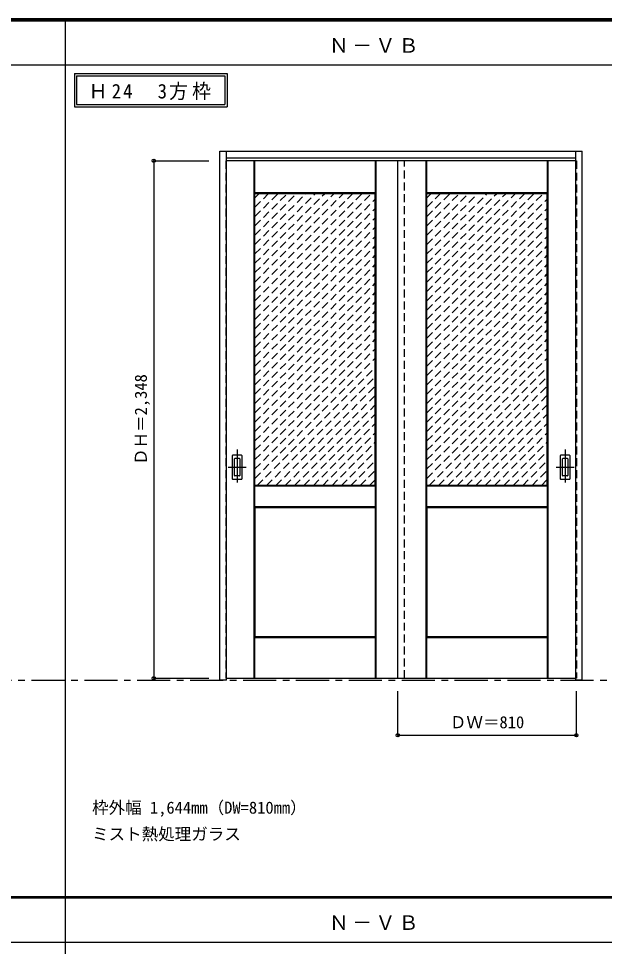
# Model space of a CAD drawing. Units: millimetres, scale not verified. Extents: x -6000 to 5700, y -4307 to 4260.
# Drawn here: x -2909 to -250, y -36 to 4175 of the extents above; entities that cross this region are included whole.
import ezdxf
from ezdxf.enums import TextEntityAlignment as Align

# ---------------------------------------------------------------- set-up
doc = ezdxf.new("R2010")
doc.units = ezdxf.units.MM
doc.header["$LTSCALE"] = 30
doc.header["$PDMODE"] = 32
doc.header["$PDSIZE"] = 15
doc.linetypes.add('CHAIN1', pattern=[8, 5, -1, 1, -1])
doc.linetypes.add('DASHED1', pattern=[1.8, 1.2, -0.6])
for name, color, linetype in [('0-1_通り芯', 4, 'CHAIN1'), ('0-2_扉', 4, 'DASHED1'), ('0-3_仕上げ', 7, 'Continuous'), ('0-4_枠', 3, 'Continuous'), ('0-6_引手', 3, 'Continuous'), ('0-A_文字', 7, 'Continuous'), ('0-B_寸法', 4, 'Continuous'), ('0-C_ハッチ', 4, 'DASHED1'), ('F-1_枠', 6, 'Continuous')]:
    doc.layers.add(name, color=color, linetype=linetype)
doc.styles.add('ＭＳ ゴシック', font='')
doc.styles.get('ＭＳ ゴシック').set_extended_font_data('MS Gothic')

msp = doc.modelspace()

# ---------------------------------------------------------------- linework, layer by layer
at = {"layer": '0-1_通り芯'}
for p, q in [((-1917, 2220), (-1917, 2058)), ((-429, 2220), (-429, 2058)), ((-1958, 2139), (-1876, 2139)), ((-470, 2139), (-388, 2139))]:
    msp.add_line(p, q, dxfattribs=at)
at = {"layer": '0-1_通り芯', "color": 7}
msp.add_line((-5490, 1173), (5690, 1173), dxfattribs=at)
at = {"layer": '0-2_扉'}
for p, q in [((-1968, 3529.5), (-1968, 1181.5)), ((-1965, 3529.5), (-1968, 3529.5)), ((-1158, 1181.5), (-1158, 3529.5)), ((-381, 3529.5), (-378, 3529.5)), ((-378, 3529.5), (-378, 1181.5)), ((-1968, 1181.5), (-1965, 1181.5)), ((-378, 1181.5), (-381, 1181.5))]:
    msp.add_line(p, q, dxfattribs=at)
at = {"layer": '0-2_扉', "color": 3, "linetype": 'Continuous'}
for p, q in [((-381, 3529.5), (-1965, 3529.5)), ((-1188, 1181.5), (-1188, 3529.5)), ((-1965, 1181.5), (-381, 1181.5))]:
    msp.add_line(p, q, dxfattribs=at)
at = {"layer": '0-3_仕上げ'}
for p, q in [((-1840, 1181.5), (-1840, 3529.5)), ((-1838.5, 3382), (-1838.5, 3529.5)), ((-1837, 3383.5), (-1837, 3529.5)), ((-1289, 3383.5), (-1289, 3529.5)), ((-1287.5, 3382), (-1287.5, 3529.5)), ((-1286, 1181.5), (-1286, 3529.5)), ((-1060, 1181.5), (-1060, 3529.5)), ((-1058.5, 3382), (-1058.5, 3529.5)), ((-1057, 3383.5), (-1057, 3529.5)), ((-509, 3383.5), (-509, 3529.5)), ((-507.5, 3382), (-507.5, 3529.5)), ((-506, 1181.5), (-506, 3529.5)), ((-1836, 3379.5), (-1838.5, 3382)), ((-1056, 3379.5), (-1058.5, 3382)), ((-1838.5, 1959), (-1838.5, 2054)), ((-1837, 1960.5), (-1837, 2052.5)), ((-1289, 2052.5), (-1837, 2052.5)), ((-1290, 2056.5), (-1287.5, 2054)), ((-1289, 2052.5), (-1287.5, 2054)), ((-1289, 1960.5), (-1289, 2052.5)), ((-1287.5, 1959), (-1287.5, 2054)), ((-1058.5, 1959), (-1058.5, 2054)), ((-1057, 1960.5), (-1057, 2052.5)), ((-509, 2052.5), (-1057, 2052.5)), ((-510, 2056.5), (-507.5, 2054)), ((-509, 2052.5), (-507.5, 2054)), ((-509, 1960.5), (-509, 2052.5)), ((-507.5, 1959), (-507.5, 2054)), ((-1837, 1960.5), (-1838.5, 1959)), ((-1836, 1956.5), (-1838.5, 1959)), ((-1837, 1960.5), (-1289, 1960.5)), ((-1057, 1960.5), (-1058.5, 1959)), ((-1056, 1956.5), (-1058.5, 1959)), ((-1057, 1960.5), (-509, 1960.5)), ((-1838.5, 1181.5), (-1838.5, 1367)), ((-1837, 1181.5), (-1837, 1365.5)), ((-1289, 1365.5), (-1837, 1365.5)), ((-1290, 1369.5), (-1287.5, 1367)), ((-1289, 1365.5), (-1287.5, 1367)), ((-1289, 1181.5), (-1289, 1365.5)), ((-1287.5, 1181.5), (-1287.5, 1367)), ((-1058.5, 1181.5), (-1058.5, 1367)), ((-1057, 1181.5), (-1057, 1365.5)), ((-509, 1365.5), (-1057, 1365.5)), ((-510, 1369.5), (-507.5, 1367)), ((-509, 1365.5), (-507.5, 1367)), ((-509, 1181.5), (-509, 1365.5)), ((-507.5, 1181.5), (-507.5, 1367))]:
    msp.add_line(p, q, dxfattribs=at)
at = {"layer": '0-3_仕上げ', "color": 3}
for p, q in [((-1836, 2056.5), (-1836, 3379.5)), ((-1290, 3379.5), (-1836, 3379.5)), ((-1290, 2056.5), (-1290, 3379.5)), ((-1056, 2056.5), (-1056, 3379.5)), ((-510, 3379.5), (-1056, 3379.5)), ((-510, 2056.5), (-510, 3379.5)), ((-1290, 2056.5), (-1836, 2056.5)), ((-510, 2056.5), (-1056, 2056.5)), ((-1836, 1956.5), (-1836, 1369.5)), ((-1056, 1956.5), (-1056, 1369.5)), ((-1290, 1369.5), (-1836, 1369.5)), ((-510, 1369.5), (-1056, 1369.5))]:
    msp.add_line(p, q, dxfattribs=at)
at = {"layer": '0-3_仕上げ'}
for points in [[(-1289, 3383.5), (-1837, 3383.5), (-1838.5, 3382)], [(-1289, 3383.5), (-1287.5, 3382), (-1290, 3379.5)], [(-509, 3383.5), (-1057, 3383.5), (-1058.5, 3382)], [(-509, 3383.5), (-507.5, 3382), (-510, 3379.5)], [(-1837, 2052.5), (-1838.5, 2054), (-1836, 2056.5)], [(-1057, 2052.5), (-1058.5, 2054), (-1056, 2056.5)], [(-1289, 1960.5), (-1287.5, 1959), (-1290, 1956.5)], [(-509, 1960.5), (-507.5, 1959), (-510, 1956.5)], [(-1837, 1365.5), (-1838.5, 1367), (-1836, 1369.5)], [(-1057, 1365.5), (-1058.5, 1367), (-1056, 1369.5)]]:
    msp.add_lwpolyline(points, dxfattribs=at)
at = {"layer": '0-3_仕上げ', "color": 3}
for points in [[(-1836, 1956.5), (-1290, 1956.5), (-1290, 1369.5)], [(-1056, 1956.5), (-510, 1956.5), (-510, 1369.5)]]:
    msp.add_lwpolyline(points, dxfattribs=at)
at = {"layer": '0-4_枠'}
for p, q in [((-1995, 1173), (-1995, 3573)), ((-1995, 3573), (-351, 3573)), ((-1965, 1173), (-1965, 3573)), ((-1965, 3543), (-381, 3543)), ((-381, 1182.04), (-381, 3573)), ((-351, 1173), (-351, 3573)), ((-381, 1181.7), (-381, 1182.04)), ((-1965, 1173), (-1995, 1173))]:
    msp.add_line(p, q, dxfattribs=at)
msp.add_lwpolyline([(-351, 1173), (-381, 1173), (-381, 1181.7)], dxfattribs=at)
at = {"layer": '0-6_引手'}
for p, q in [((-1938, 2085.5), (-1938, 2192.5)), ((-1897.5, 2194), (-1936.5, 2194)), ((-1896, 2192.5), (-1896, 2085.5)), ((-450, 2085.5), (-450, 2192.5)), ((-409.5, 2194), (-448.5, 2194)), ((-408, 2192.5), (-408, 2085.5)), ((-1897.5, 2084), (-1936.5, 2084)), ((-409.5, 2084), (-448.5, 2084))]:
    msp.add_line(p, q, dxfattribs=at)
at = {"layer": '0-6_引手', "color": 7}
for p, q in [((-1929.5, 2101.5), (-1929.5, 2176.5)), ((-1906, 2178), (-1928, 2178)), ((-1904.5, 2176.5), (-1904.5, 2101.5)), ((-441.5, 2101.5), (-441.5, 2176.5)), ((-418, 2178), (-440, 2178)), ((-416.5, 2176.5), (-416.5, 2101.5)), ((-1906, 2100), (-1928, 2100)), ((-418, 2100), (-440, 2100))]:
    msp.add_line(p, q, dxfattribs=at)
at = {"layer": '0-6_引手'}
for centre, start, end in [((-1936.5, 2192.5), 90, 180), ((-1897.5, 2192.5), 0, 90), ((-448.5, 2192.5), 90, 180), ((-409.5, 2192.5), 0, 90), ((-1936.5, 2085.5), 180, 270), ((-1897.5, 2085.5), 270, 0), ((-448.5, 2085.5), 180, 270), ((-409.5, 2085.5), 270, 0)]:
    msp.add_arc(centre, 1.5, start, end, dxfattribs=at)
at = {"layer": '0-6_引手', "color": 7}
for centre, start, end in [((-1928, 2176.5), 90, 180), ((-1906, 2176.5), 0, 90), ((-440, 2176.5), 90, 180), ((-418, 2176.5), 0, 90), ((-1928, 2101.5), 180, 270), ((-1906, 2101.5), 270, 0), ((-440, 2101.5), 180, 270), ((-418, 2101.5), 270, 0)]:
    msp.add_arc(centre, 1.5, start, end, dxfattribs=at)
at = {"layer": '0-A_文字'}
for p, q in [((-2655, 3925), (-2655, 3775)), ((-2645, 3915), (-2645, 3785)), ((-2645, 3915), (-1972.38, 3915)), ((-1972.38, 3915), (-1972.38, 3785)), ((-2655, 3775), (-1962.38, 3775)), ((-2645, 3785), (-1972.38, 3785))]:
    msp.add_line(p, q, dxfattribs=at)
msp.add_lwpolyline([(-2655, 3925), (-1962.38, 3925), (-1962.38, 3775)], dxfattribs=at)
at = {"layer": '0-B_寸法'}
for p, q in [((-2295, 3529.5), (-2045, 3529.5)), ((-2295, 3529.5), (-2295, 1181.5)), ((-2295, 1181.5), (-2045, 1181.5)), ((-1188, 923), (-1188, 1123)), ((-378, 923), (-378, 1123)), ((-1188, 923), (-378, 923))]:
    msp.add_line(p, q, dxfattribs=at)
at = {"layer": '0-B_寸法', "color": 7}
for p in [(-2295, 3529.5), (-2295, 1181.5), (-1188, 923), (-378, 923)]:
    msp.add_point(p, dxfattribs=at)
at = {"layer": '0-C_ハッチ'}
for p, q in [((-1836, 3361.4), (-1817.9, 3379.5)), ((-1836, 2979.56), (-1436.06, 3379.5)), ((-1836, 2894.71), (-1351.21, 3379.5)), ((-1836, 2937.13), (-1393.63, 3379.5)), ((-1836, 2852.28), (-1308.78, 3379.5)), ((-1836, 3021.99), (-1478.49, 3379.5)), ((-1836, 3064.41), (-1520.91, 3379.5)), ((-1836, 3106.84), (-1563.34, 3379.5)), ((-1836, 3149.26), (-1605.76, 3379.5)), ((-1836, 3191.69), (-1648.19, 3379.5)), ((-1836, 3234.12), (-1690.62, 3379.5)), ((-1836, 3276.54), (-1733.04, 3379.5)), ((-1836, 3318.97), (-1775.47, 3379.5)), ((-1056, 2979.56), (-656.06, 3379.5)), ((-1056, 2894.71), (-571.21, 3379.5)), ((-1056, 2937.13), (-613.63, 3379.5)), ((-1056, 2852.28), (-528.78, 3379.5)), ((-1056, 3021.99), (-698.49, 3379.5)), ((-1056, 3064.41), (-740.91, 3379.5)), ((-1056, 3106.84), (-783.34, 3379.5)), ((-1056, 3149.26), (-825.76, 3379.5)), ((-1056, 3191.69), (-868.19, 3379.5)), ((-1056, 3234.12), (-910.62, 3379.5)), ((-1056, 3276.54), (-953.04, 3379.5)), ((-1056, 3318.97), (-995.47, 3379.5)), ((-1056, 3361.4), (-1037.9, 3379.5)), ((-1836, 2809.85), (-1290, 3355.85)), ((-1056, 2809.85), (-510, 3355.85)), ((-1836, 2767.43), (-1290, 3313.43)), ((-1056, 2767.43), (-510, 3313.43)), ((-1836, 2725), (-1290, 3271)), ((-1056, 2725), (-510, 3271)), ((-1836, 2682.57), (-1290, 3228.57)), ((-1056, 2682.57), (-510, 3228.57)), ((-1836, 2640.15), (-1290, 3186.15)), ((-1056, 2640.15), (-510, 3186.15)), ((-1836, 2597.72), (-1290, 3143.72)), ((-1056, 2597.72), (-510, 3143.72)), ((-1836, 2555.29), (-1290, 3101.29)), ((-1056, 2555.29), (-510, 3101.29)), ((-1836, 2512.87), (-1290, 3058.87)), ((-1056, 2512.87), (-510, 3058.87)), ((-1836, 2470.44), (-1290, 3016.44)), ((-1056, 2470.44), (-511.94, 3014.5)), ((-1836, 2428.02), (-1290, 2974.02)), ((-1056, 2428.02), (-510, 2974.02)), ((-1836, 2385.59), (-1290, 2931.59)), ((-1056, 2385.59), (-510, 2931.59)), ((-1836, 2343.16), (-1290, 2889.16)), ((-1056, 2343.16), (-510, 2889.16)), ((-1836, 2300.74), (-1290, 2846.74)), ((-1056, 2300.74), (-510, 2846.74)), ((-1836, 2258.31), (-1290, 2804.31)), ((-1056, 2258.31), (-510, 2804.31)), ((-1836, 2215.88), (-1290, 2761.88)), ((-1056, 2215.88), (-510, 2761.88)), ((-1836, 2173.46), (-1290, 2719.46)), ((-1056, 2173.46), (-510, 2719.46)), ((-1836, 2131.03), (-1290, 2677.03)), ((-1056, 2131.03), (-510, 2677.03)), ((-1836, 2088.6), (-1290, 2634.6)), ((-1056, 2088.6), (-510, 2634.6)), ((-1825.68, 2056.5), (-1290, 2592.18)), ((-1045.68, 2056.5), (-510, 2592.18)), ((-1783.25, 2056.5), (-1290, 2549.75)), ((-1003.25, 2056.5), (-510, 2549.75)), ((-1740.83, 2056.5), (-1290, 2507.33)), ((-960.83, 2056.5), (-510, 2507.33)), ((-1698.4, 2056.5), (-1290, 2464.9)), ((-918.4, 2056.5), (-510, 2464.9)), ((-1655.97, 2056.5), (-1290, 2422.47)), ((-875.97, 2056.5), (-510, 2422.47)), ((-1613.55, 2056.5), (-1290, 2380.05)), ((-833.55, 2056.5), (-510, 2380.05)), ((-1571.12, 2056.5), (-1290, 2337.62)), ((-791.12, 2056.5), (-510, 2337.62)), ((-1528.69, 2056.5), (-1290, 2295.19)), ((-748.69, 2056.5), (-510, 2295.19)), ((-1486.27, 2056.5), (-1290, 2252.77)), ((-706.27, 2056.5), (-510, 2252.77)), ((-1443.84, 2056.5), (-1290, 2210.34)), ((-663.84, 2056.5), (-510, 2210.34)), ((-1401.41, 2056.5), (-1290, 2167.91)), ((-621.41, 2056.5), (-510, 2167.91)), ((-1358.99, 2056.5), (-1290, 2125.49)), ((-578.99, 2056.5), (-510, 2125.49)), ((-1316.56, 2056.5), (-1290, 2083.06)), ((-536.56, 2056.5), (-510, 2083.06))]:
    msp.add_line(p, q, dxfattribs=at)
at = {"layer": 'F-1_枠'}
for p, q in [((-6000, 4175), (5700, 4175)), ((-6000, 4170), (5700, 4170)), ((-2695, -3790), (-2695, 4175)), ((-6000, 4165), (5700, 4165)), ((-6000, 3965), (5700, 3965)), ((-6000, 190.5), (5700, 190.5)), ((-6000, 187.5), (5700, 187.5)), ((-6000, 184.5), (5700, 184.5)), ((-6000, -15.5), (5700, -15.5))]:
    msp.add_line(p, q, dxfattribs=at)

# ---------------------------------------------------------------- texts
at = {"layer": '0-A_文字', "style": 'ＭＳ ゴシック'}
for s, p in [('枠外幅 1,644mm（DW=810mm）', (-2575, 550.5)), ('ミスト熱処理ガラス', (-2575, 430.5))]:
    msp.add_text(s, height=54.99, dxfattribs=at).set_placement(p, align=Align.BOTTOM_LEFT)
at = {"layer": '0-A_文字', "char_height": 65.98, "attachment_point": 7, "style": 'ＭＳ ゴシック'}
for s, insert in [('\\T1.17;Ｎ－ＶＢ', (-1500, 4020)), ('\\T1.22;\\W0.95;Ｈ24\u30003方枠', (-2590.34, 3805)), ('\\T1.17;Ｎ－ＶＢ', (-1500, 39.5))]:
    msp.add_mtext(s, dxfattribs=dict(at, insert=insert))
at = {"layer": '0-B_寸法', "color": 7, "style": 'ＭＳ ゴシック'}
msp.add_text('ＤＨ＝2,348', height=54.99, rotation=90, dxfattribs=at).set_placement((-2310, 2149.25), align=Align.BOTTOM_LEFT)
msp.add_text('ＤＷ＝810', height=54.99, dxfattribs=at).set_placement((-951.75, 938), align=Align.BOTTOM_LEFT)

doc.saveas('drawing.dxf')
